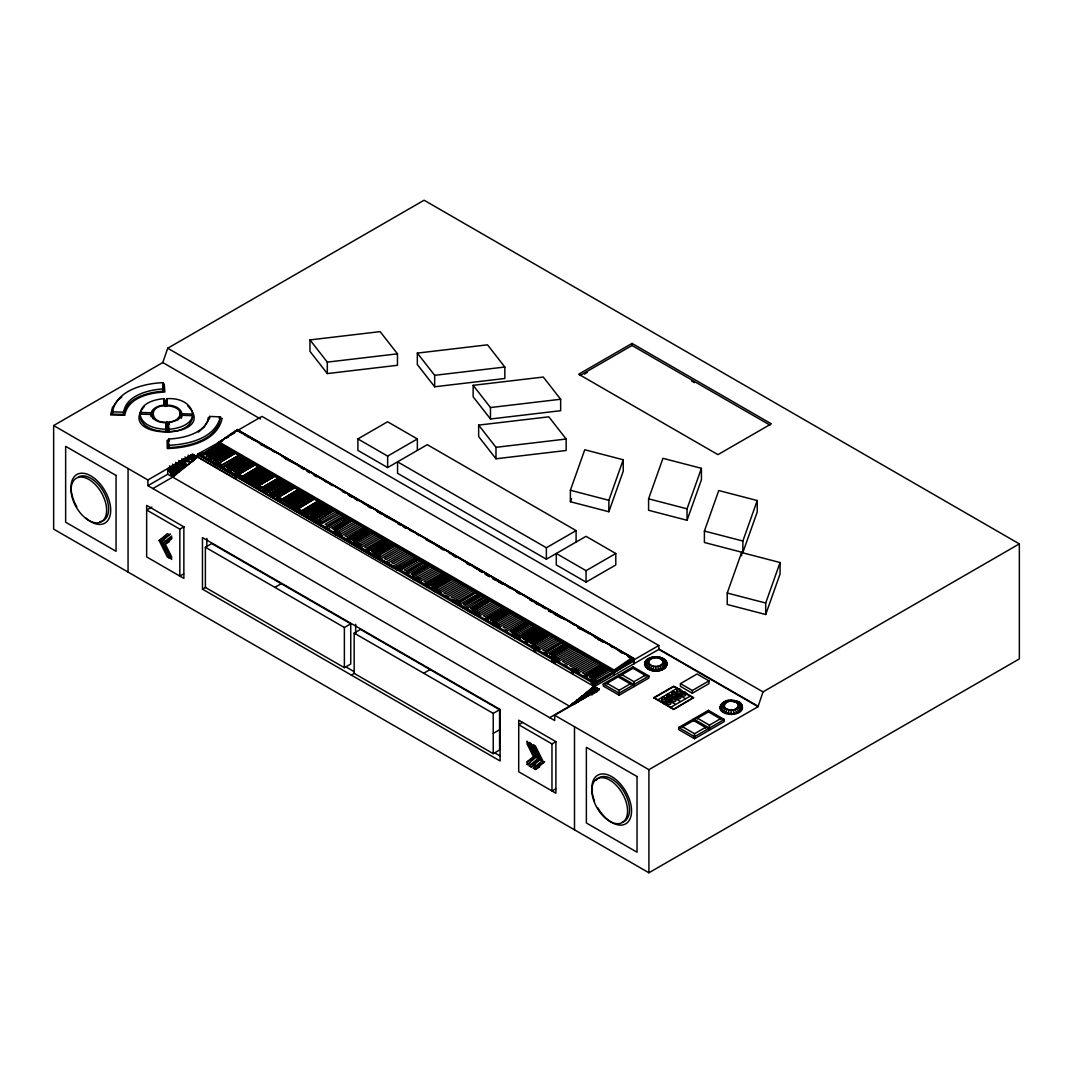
<?xml version="1.0" encoding="UTF-8"?>
<svg xmlns="http://www.w3.org/2000/svg" width="1073" height="1073" viewBox="0 0 1073 1073"><rect width="100%" height="100%" fill="white"/><g stroke="black" fill="none" stroke-linecap="round" stroke-linejoin="round"><path stroke-width="1.5" d="M228.133 449.024L209.476 460.277L228.133 449.024L226.336 448.018L207.679 458.788L202.287 455.663L220.944 444.893L202.287 455.663M216.062 462.248L233.525 452.39L231.728 451.344L215.458 460.974L213.661 459.472L229.93 450.083L231.728 451.585M215.458 460.974L213.661 459.472M247.917 460.894L229.93 450.083M235.322 453.208L216.679 464.421L235.322 453.208L233.525 452.162L214.882 462.932L209.476 459.834M238.836 473.998L242.431 476.56L240.057 477.914L236.462 475.379L255.106 464.609L236.449 475.849M246.025 478.142L247.823 479.658L264.092 469.8L262.295 468.753L246.025 478.142L247.823 479.188L264.092 469.8M249.043 483.105L267.687 471.825L287.47 483.252L285.673 482.246L268.317 492.239L262.925 489.154L266.976 491.944M250.331 481.884L255.723 485.278L273.092 474.977L255.723 484.996L241.237 476.761L240.057 477.418L198.317 453.785L236.073 475.594M273.092 475.46L271.295 474.226L255.025 483.816L253.215 482.77L269.497 472.898L271.295 474.414M255.025 483.816L253.215 482.3M269.497 473.381L267.7 472.12L250.331 482.367L255.723 484.996M262.214 487.491L258.62 485.412M274.889 476.023L256.232 487.263L274.889 476.023L273.092 474.977M280.804 500.072L298.267 489.516L300.064 491.032L283.795 500.42L300.064 490.549M278.39 496.839L281.998 498.905M283.795 500.42L285.592 501.467L301.862 491.595L303.659 492.628L287.39 502.499L303.659 492.628M305.456 493.66L289.187 503.532L305.456 493.66L307.254 495.176L290.984 504.578L292.781 505.611L309.051 495.739L310.848 496.786L294.579 506.657L290.984 504.095L307.254 494.707M292.781 505.611L309.051 495.739M294.579 506.657L296.376 507.69L312.645 497.818L314.443 498.865L296.98 509.42L314.443 498.865M298.173 508.253L301.768 510.802L300.588 511.486L296.98 509.42M298.267 489.516L281.998 499.388M533.817 625.988L513.98 637.282L515.778 638.448L454.644 603.187L455.837 602.047L333.555 531.9L352.212 520.66L350.415 519.627L334.132 529.485L332.335 528.452L348.618 518.594L345.01 516.529L326.366 527.272C309.453 521.679 328.016 524.228 317.957 519.667M334.132 529.485L350.415 519.627M334.749 531.215L352.212 520.66M348.618 518.594L332.335 528.452M353.339 543.555L371.982 532.557L370.185 531.283L353.916 540.913L352.118 539.867L368.388 530.25L364.793 528.171L346.136 539.397L364.793 528.627L366.59 529.177L347.934 539.974L355.136 544.588L357.51 542.992L361.105 545.299L358.731 546.667L377.388 535.668M353.339 543.327L371.982 532.315M353.916 540.913L370.185 531.283M368.388 530.25L352.118 539.867M380.888 556.485L377.294 554.406L393.563 545.245L389.968 542.71L373.699 552.327L371.902 551.294L388.171 541.664L384.577 539.598L365.92 550.355L383.141 540.886M391.766 544.199L373.109 554.969L391.766 543.743M373.699 552.327L389.968 542.71M388.171 541.664L371.902 551.294M431.333 566.812L429.522 565.565L413.253 575.168L411.455 573.921L427.725 564.519L424.13 562.44L405.487 573.197L400.081 570.085L418.738 559.315L400.081 570.085M413.253 575.168L429.522 565.565M413.87 576.898L412.676 577.582L431.333 566.598M487.518 600.813L472.603 609.424L470.792 608.391L487.075 598.546L447.508 576.161L431.239 585.55L433.036 586.824L449.305 577.422L451.103 578.468L432.459 589.238L425.257 584.396L443.914 573.626L445.711 574.632L445.711 576L442.841 577.663M427.725 564.519L411.455 574.135M431.239 585.55L447.508 576.161L318.037 500.93L300.588 511.486M432.459 589.922L432.459 588.997L451.103 578.24L451.103 579.152M433.036 587.508L433.036 586.596L449.305 577.194L449.305 578.106M470.792 608.391L487.075 598.546M472.603 609.424L488.872 599.592L490.669 600.625L472.013 611.838L490.669 600.625M510.44 612.267L491.796 623.265L510.44 612.495L508.642 611.221L492.373 620.851L490.576 619.805L506.845 610.188L503.25 608.109L484.607 619.108L503.25 608.337L613.072 671.725L614.185 672.422L614.185 675.172M492.373 620.851L508.642 611.221M506.845 610.188L490.576 619.805M515.174 636.758L513.98 637.282M518.165 636.946L514.557 635.028M519.345 636.249L515.751 634.344M524.161 641.641L525.958 642.982L544.615 632.185L542.804 630.87L524.161 641.949L542.804 630.87M550.006 635.122L531.35 646.107L550.006 635.122L548.209 634.089L531.94 643.693L530.142 642.647L546.412 633.043L544.615 631.97L525.958 642.673M531.94 643.693L548.209 634.089M515.778 638.287L531.967 647.797L533.147 646.979L531.967 647.797L594.335 683.877L594.335 686.626L599.297 689.483L192.536 454.187L147.9 479.966L53.65 425.552L53.65 529.11L648.91 872.778L1019.35 658.902L1019.35 543.89L424.09 200.222L167.737 348.229L162.774 362.553L53.65 425.552M535.615 626.86L516.971 637.791L535.615 626.86L537.412 627.906L518.769 638.837L537.412 627.906M546.412 633.043L530.142 642.647M569.79 646.415L551.133 657.521L569.79 646.751L567.993 645.369L551.71 655.107L549.913 654.074L566.195 644.337L562.587 642.244L543.944 653.363L562.587 642.244M551.71 655.107L567.993 645.369M566.195 644.337L549.913 654.074M608.565 667.875L591.277 677.948L589.479 676.915L605.749 667.272L602.154 665.193L583.497 676.205L602.154 665.193M609.343 669.337L590.687 680.362L609.343 669.337L607.546 668.305L591.277 677.948M605.749 667.272L589.479 676.915M152.862 488.564L172.699 477.096L197.499 457.058L197.606 454.201L235.376 475.969L236.462 475.379L235.617 474.883M272.998 494.197L289.267 484.325L291.065 485.841L274.795 495.23L272.998 494.197L289.267 484.325M274.795 495.23L272.998 493.714M472.013 611.838L594.294 682.441M530.223 623.748L511.58 634.679L530.223 623.909L528.426 622.702L512.156 632.265L510.359 631.232L526.628 621.669L524.831 620.596L506.174 631.568M512.156 632.265L528.426 622.702M526.628 621.669L510.359 631.232M229.26 471.691L247.917 460.196L249.714 461.269L233.445 471.355M249.714 461.269L233.445 470.886L235.242 471.932L251.511 462.315L253.308 464.032M235.845 474.118L235.845 473.434M237.039 472.75L234.652 474.803L234.652 474.118M240.057 477.914L337.15 534.206M251.511 462.315C251.176 464.126 247.85 459.687 251.511 462.53L235.242 471.932M241.854 478.96L260.498 467.707L258.7 466.675L241.237 477.244L237.643 474.923M236.06 478.115L235.349 478.504L197.593 456.736L197.606 454.201M235.349 478.504L235.376 475.969L197.512 454.268L373.726 556.659L374.92 556.015L376.717 557.048L375.523 557.732L235.376 475.969M589.426 695.183L591.692 691.092L589.385 691.924M592.484 682.307L592.497 681.395L612.16 669.954L614.172 671.121L616.465 670.853L621.562 666.051L625.237 664.804L631.97 658.889L634.223 658.634L634.223 663.597M613.662 673.026L594.335 684.789L593.087 684.038L593.101 683.125L614.172 671.121L631.97 658.889L631.876 657.803L237.053 429.857L237.146 430.944L234.611 431.413M613.059 672.637L613.166 670.558M240.728 456.333L222.071 467.533L240.728 456.333L238.917 455.287L220.193 466.084L216.679 463.965L222.661 467.399M227.476 470.189L246.106 459.432L227.422 470.256L234.665 474.333L253.308 463.348M320.975 524.161L339.618 513.873M328.164 528.788L346.807 517.535L343.937 519.654M333.555 531.9L334.749 530.746M334.159 533.589L354.01 522.175M316.186 523.248L319.754 520.727L321.551 521.773M247.917 460.196L229.273 471.221M172.552 464.126L175.57 467.385L181.954 469.625L180.251 467.399L180.157 464.233L181.216 462.517L187.788 459.485L194.589 459.405L193.958 456.709L196.909 456.709L196.896 457.541L192.161 458.319L196.279 458.023C194.589 453.436 196.238 459.445 192.617 457.903M314.389 522.175L334.226 510.279L316.763 520.834L277.21 497.523L279.597 499.374M634.223 658.634L237.187 429.643L237.146 430.944L238.622 430.474L246.012 435.866M175.65 462.342L180.251 467.399L183.483 468.391L183.242 459.566L181.847 458.761M184.958 456.964L187.788 459.485L194.025 455.046L183.242 459.566L184.583 463.925L186.689 465.105C192.684 463.979 191.463 456.454 196.171 457.313M140.657 412.984L140.255 414.782C139.986 403.274 154.7 399.344 163.954 398.713L164.384 405.138C158.16 405.312 149.482 409.108 151.092 416.7M140.04 416.445C141.623 428.047 156.215 431.453 166.194 431.507L165.725 422.789C160.092 422.628 152.5 420.71 151.092 414.419L140.04 414.151C141.623 425.766 156.215 429.16 166.194 429.213M193.073 414.983C190.699 425.364 178.239 428.543 168.957 429.28L168.957 431.574C202.877 431.453 198.907 396.527 166.825 398.687L167.147 405.809M123.449 414.433C124.2 395.696 148.007 389.901 163.337 388.895L162.908 382.672C143.272 383.437 114.248 390.827 112.263 414.165L123.449 414.433C126.949 397.225 148.222 392.316 163.337 391.189L163.337 388.895M208.149 417.799L207.827 420.844L204.366 426.866L198.317 432.151M168.609 439.045L168.756 447.575C188.392 446.864 217.886 440.145 220.448 416.861L209.57 416.445C205.198 433.492 183.979 438.24 168.609 439.045L168.609 441.325M192.684 454.576L192.966 455.609M598.506 689.939L593.745 686.64M230.936 435.236L231.124 433.814L235.027 432.406L232.304 434.297M594.026 689.376L592.537 687.632L587.588 693.534L595.421 690.033L596.843 690.905M151.226 415.036L152.742 412.086M152.809 414.473L153.117 418.671M180.197 418.014L179.888 413.829M192.845 415.72L181.619 415.305L177.836 419.972L168.488 422.695L168.488 424.988M179.526 411.469L181.914 415.868C182.799 408.25 173.464 405.017 167.254 405.125L166.825 398.687M181.525 418.188L181.619 415.305M595.032 691.495L593.101 691.83L595.032 691.951M192.161 458.319L194.937 455.582L191.463 457.715L192.295 457.675M169.454 465.923L170.835 466.715L168.729 467.935L171.264 474.615L173.866 476.157L172.391 465.83L174.751 466.165L175.489 464.032L177.836 464.207L177.125 466.326L169.507 471.557M728.339 713.049C739.176 716.59 749.866 702.748 734.147 700.521C723.323 696.981 712.633 710.822 728.339 713.049L729.09 709.669C735.796 712.673 743.12 702.802 733.409 701.621C726.703 698.603 719.379 708.475 729.09 709.669M648.494 662.108C650.211 667.929 661.478 667.929 663.208 662.108C661.478 656.287 650.211 656.287 648.494 662.108L645.007 663.262C647.542 671.832 664.147 671.832 666.695 663.262C663.986 654.315 646.187 654.691 644.618 664.402C647.032 673.509 666.105 673.321 666.883 663.557C666.494 674.246 642.097 673.133 645.57 661.947L645.007 662.725M112.263 414.165L113.014 411.026M220.448 416.861C215.002 438.495 188.244 444.49 168.756 445.282L168.756 447.575M653.041 669.297L653.94 666.212M178.587 462.248L180.505 463.16L181.686 460.451L190.122 462.289C195.782 461.672 194.736 456.454 190.994 455.086L183.188 461.108M587.548 695.103L577.019 700.159L575.651 702.252L587.548 695.103L587.789 696.136M581.781 699.609L577.985 701.192L579.514 699.355L572.915 703.486L586.14 697.088M147.9 479.966L147.9 485.693L554.661 720.533L554.661 715.262L648.91 769.676L758.034 706.678L762.997 691.897L1019.35 543.89M570.393 490.267L584.745 449.761L623.225 459.767L623.225 471.235L608.86 511.741L570.393 501.735L570.393 490.267L608.86 500.286L608.86 511.741M570.393 501.735L571.493 498.61M608.86 500.286L623.225 459.767M648.588 498.824L662.953 458.319L701.42 468.324L701.42 479.779L687.055 520.284L648.588 510.279L648.588 498.824L687.055 508.83L687.055 520.284M687.055 508.83L701.42 468.324M704.398 531.041L718.762 490.535L757.23 500.541L757.23 511.995L742.865 552.501L704.398 542.495L704.398 531.041L742.865 541.047L742.865 552.501M742.865 541.047L757.23 500.541M727.239 593.034L741.604 552.515L780.071 562.534L780.071 573.988L765.706 614.494L727.239 604.488L727.239 593.034L765.706 603.039L765.706 614.494M765.706 603.039L780.071 562.534M178.748 460.545L180.143 461.35L179.325 463.16L183.483 468.391M585.858 697.249L586.14 696.632L579.018 698.55L585.201 694.7M613.662 672.114L614.078 670.035L219.294 442.116L219.361 443.256L217.35 443.31L198.612 453.624M594.509 692.259L587.146 691.978L592.444 690.194L592.457 691.186L596.011 690.315L595.555 691.656M725.63 712.392L727.36 709.199M593.704 689.228L594.871 688.356M579.246 700.133L580.936 698.899L581.888 696.229L594.509 691.803M650.426 668.68L652.169 665.783M634.022 663.718L634.022 658.755L237.187 429.643L217.35 443.31C218.275 444.812 221.722 441.888 219.496 442.264L219.361 443.256L218.034 442.841L234.451 432.446M733.409 701.621L734.147 700.521M219.992 442.398L218.248 443.806M597.473 690.408L592.698 687.538L569.535 706.208L167.737 474.239L147.9 485.693M723.309 711.372L725.898 708.502M592.537 687.632L594.335 686.17M187.024 458.56L189.438 455.985L193.998 459.888L189.036 457.031M648.186 667.688L650.654 665.112M594.71 692.662C599.257 691.911 599.163 687.337 595.555 688.745M144.104 406.654C115.093 441.58 220.756 439.38 187.668 405.809M197.499 457.058C193.516 453.571 195.393 462.342 193.086 457.487L195.125 455.676L195.836 457.581C194.776 460.062 189.586 458.627 195.715 456.025M657.749 658.004L658.661 657.212M196.319 456.374L193.086 459.096M180.143 461.35L181.216 462.517L182.504 461.43M159.139 540.524L167.415 533.643L169.494 534.85L161.205 541.717L169.494 558.268L167.415 557.075L159.139 540.524L170.473 533.978M163.27 542.911L171.559 536.044L171.559 538.834L165.255 544.065L171.559 556.646L171.559 559.476L163.27 542.911L171.774 538.002M527.125 761.843L533.429 756.613L527.125 744.032L527.125 741.215L535.414 757.766L527.125 764.633L527.125 761.843L535.628 756.934M529.19 765.84L537.479 758.96L529.19 742.409L531.269 743.602L539.545 760.153L531.269 767.034L529.19 765.84L540.537 759.282M533.335 768.228L541.624 761.347L533.335 744.796L535.414 745.99L543.689 762.541L535.414 769.421L533.335 768.228L544.682 761.682M193.542 459.499L196.909 456.709M591.692 695.049L596.601 691.039L591.706 688.289L596.843 690.449L592.832 687.404M171.264 474.615L185.629 463.402M191.463 457.715L194.548 455.341L183.845 460.532M597.688 690.422L592.041 688.008M589.426 694.727L585.657 695.478L584.745 693.923L594.496 688.142M223.01 440.037L217.35 443.31L220.126 442.693M580.801 698.067L583.792 695.827L589.935 693.936M647.019 660.485L647.918 659.815M121.826 397.077L118.07 399.867L112.383 407.673L110.64 414.956L124.79 415.278C127.62 397.667 149.67 392.664 164.826 392.047L164.263 384.027M721.525 710.031L724.798 707.603M646.456 666.387L649.473 664.227M594.777 686.975L591.129 689.295L592.913 688.853L592.993 690.368L594.254 689.483M183.872 461.39L193.475 454.724L190.042 456.494L193.033 454.469L190.994 455.086M180.827 462.101L171.667 467.962M191.812 458.01L195.125 455.676M175.489 464.032L177.125 466.326L183.134 462.195M611.141 670.625L614.172 671.121L614.185 672.422L634.022 658.755M614.078 670.035L631.876 657.803M337.043 511.11L318.56 521.867L316.763 520.834M614.172 671.121L613.152 671.805L612.401 671.041M594.254 689.242L596.843 690.449L592.376 687.739L593.356 688.128M199.886 453.356L201.684 454.389L220.166 443.632L612.16 669.954M554.62 636.732L533.764 648.87L533.764 651.19M180.17 469.853L178.131 471.195L177.984 469.209L179.339 470.403M596.964 688.195L598.882 689.724M594.777 689.389L597.393 688.651M614.185 672.422L634.022 659.815M594.911 690.985L596.011 690.315M598.493 689.577C592.055 685.285 592.806 688.853 597.701 688.96M597.339 688.544L598.023 688.786M197.593 456.736L198.29 456.32M596.427 687.9L595.153 688.517M525.958 642.821L544.615 631.97M209.476 460.049L228.133 449.238L229.93 450.539M267.687 471.825L265.889 470.806L248.534 481.334L243.035 477.793M259.827 489.114L278.484 478.102L259.827 489.114L256.232 487.035L274.889 476.264L278.484 478.343L261.021 488.175M287.47 483.722L270.114 493.781L287.47 483.252M347.947 540.215L366.59 529.405M367.717 551.629L386.374 540.591L367.717 551.401L373.109 554.969M406.157 552.246L387.501 563.285M427.054 585.429L445.711 574.632M427.054 585.885L445.711 575.088M427.054 586.113L445.711 575.316L447.508 576.389M427.054 586.81L434.23 582.652M437.1 580.989L439.97 579.326M445.04 596.266L463.697 585.482M446.837 597.312L465.494 586.502M467.291 587.575L451.022 596.99L452.819 598.037L469.089 588.621M565.525 665.823L584.168 655.026M225.853 438.401L228.683 436.765M220.944 444.893L219.147 443.86L200.49 455.086M206.472 455.328L222.741 445.925L224.539 446.972L208.269 456.816L206.472 455.328L208.269 456.36L224.539 446.972M206.472 455.784L222.741 445.925M213.661 459.928L229.93 450.311M215.458 460.518L231.728 451.116M151.789 507.1L146.706 510.037L179.848 529.163L183.657 526.964M226.255 466.742L242.525 457.353L244.322 458.386L228.053 468.244L226.255 466.742L228.053 467.788L244.322 458.386M226.255 467.198L242.525 457.353M236.154 469.786L238.863 468.217M242.927 465.87L245.65 464.314M235.845 473.649L253.308 463.576L255.106 464.609M247.89 467.171L251.954 464.824M243.786 475.768L258.7 466.675M243.035 478.276L260.498 467.707M246.025 478.625L260.94 470.014M248.534 481.334L265.889 471.302L267.687 472.321M253.215 482.77L269.497 472.898M255.025 483.333L271.295 473.944M255.723 485.479L256.823 484.379M161.205 541.717L164.035 540.081M165.255 544.065L169.507 541.61M262.925 489.154L280.281 479.135L262.925 489.623M265.809 489.57L282.078 480.168L283.876 481.214L267.606 491.085L265.809 489.57L267.606 490.602L283.876 481.214M265.809 490.039L282.078 480.168M576.094 542.053L576.094 530.599L427.282 444.678L387.648 467.56L357.886 450.378L357.886 438.924L387.594 421.769L417.357 438.951L417.357 450.405M289.267 484.661L272.998 494.063L274.795 495.096L291.065 485.707L292.862 486.74L276.593 496.276L292.862 486.404L294.659 487.92L277.21 497.993M274.795 494.76L291.065 485.358M270.114 493.298L275.52 496.423L292.862 486.404M294.659 487.437L276.016 498.677M205.386 547.243L211.743 543.568L350.737 623.815L350.737 664.026L344.379 667.688L205.386 587.454L205.386 547.243L344.379 627.49L350.737 623.815M285.592 501.467L301.862 491.595M310.848 496.786L294.579 506.174L296.376 507.207M296.376 507.69L311.291 499.079M183.657 573.827L179.848 576.027L179.848 529.163M357.886 438.924L387.648 456.105L417.357 438.951M303.123 510.024L316.683 502.191M310.848 497.255L318.037 501.413L319.07 500.823M323.442 504.055L307.16 513.913L323.442 504.055L321.632 503.009L305.362 512.881L303.565 511.848L319.834 501.976M303.565 511.848L319.834 502.446M306.73 512.103L321.632 503.009M303.565 511.365L308.97 514.477L324.556 505.477L326.353 506.51L310.768 515.992L326.353 506.51M325.24 505.343L323.442 504.297L307.16 513.699L308.97 514.732L325.24 505.343L310.379 514.141M328.834 507.167L312.565 517.038L328.834 507.167L330.632 508.682L314.362 518.071L330.632 508.2M310.768 515.523L316.159 518.635L332.429 509.246L334.226 510.279M202.462 589.144L500.085 760.972L500.085 709.427L202.462 537.586L202.462 589.144L205.734 587.253M319.164 523.597L337.821 512.827M632.037 343.414L578.669 374.236L717.958 454.644L771.326 423.835L632.037 343.414L632.037 345.479L769.878 425.056M580.104 375.456L632.037 345.479M584.436 374.101L587.32 372.438M341.415 514.906L325.146 524.295L326.943 525.341L343.212 515.939M326.366 527.755L345.01 516.529M335.956 534.206L337.15 533.522M335.956 534.662L355.807 523.208M335.956 534.891L339.537 532.61M346.136 539.397L338.947 535.253L357.604 524.254M359.401 525.287L340.745 536.285M361.199 526.333L344.929 535.722L346.727 536.755L362.996 527.366M346.136 539.169L364.793 528.171M274.889 587.36L281.233 583.699M353.942 545.245L373.78 533.589M375.577 534.636L355.74 546.318M379.185 536.715L360.528 547.699M380.982 537.747L364.713 547.136L366.51 548.182L382.779 538.78M365.92 550.597L384.577 539.598M373.109 554.741L391.766 543.971M373.726 556.659L393.563 545.245M395.36 546.05L375.523 557.504L397.104 569.937L395.307 568.703L415.144 557.477M377.897 556.136L379.091 555.452M397.077 565.833L400.672 567.899L398.874 566.638L396.487 568.475L378.514 558.081L397.158 547.096M398.955 548.129L380.311 559.127M400.752 549.161L384.483 558.564L386.28 559.596L402.549 550.208M404.36 551.227L385.703 562.239M407.955 553.319L391.685 562.721L393.483 563.754L409.752 554.352M411.549 555.398L392.892 566.396M397.681 567.778L395.883 566.745L393.509 568.086L413.346 556.431M395.307 568.703L396.487 568.006L398.284 569.28L416.941 558.282L400.672 567.671M398.284 569.052L399.478 568.368L395.883 566.745M420.536 560.589L404.266 569.978L406.063 571.024L422.333 561.622M397.104 569.696L413.279 579.272L433.13 567.858M434.927 568.891L415.077 580.345L413.279 579.272L454.644 603.187L474.481 591.733M418.068 580.694L436.724 569.924M419.865 581.74L438.522 570.97M440.319 572.003L424.05 581.405L425.847 582.438L442.116 573.049M354.17 633.097L360.528 629.435L499.575 709.722L499.575 750L493.231 753.662L354.17 673.388L354.17 633.097L493.231 713.384L499.575 709.722M452.9 579.272L433.063 590.7M434.86 591.773L454.697 580.305M437.851 592.122L456.494 581.351M439.648 593.154L458.305 582.384M460.102 583.43L443.833 592.819L445.63 593.852L461.9 584.463M452.229 600.424L470.886 589.654M615.781 553.507L586.059 570.662L556.297 553.48L556.297 564.934L586.059 582.116L615.781 564.961L615.781 553.507L586.019 536.326L546.372 559.207L397.56 473.287L397.56 461.833L546.372 547.753L576.094 530.599M472.683 590.687L452.846 602.114M457.018 601.805L458.211 600.665L460.009 602.168L476.278 592.309L460.009 601.698M457.635 603.08C460.532 601.725 456.736 604.756 455.837 602.047M459.432 604.582L478.075 593.812M481.67 595.877L465.4 605.279L463.603 604.233L479.872 594.388L476.278 592.309M463.603 604.233L479.872 594.388M463.603 603.777L465.4 604.823L481.67 595.421M351.273 675.051L354.546 673.16M454.644 602.731L472.616 613.528L492.467 602.114M474.414 614.601L494.264 603.147M477.405 614.963L496.061 604.193M479.202 615.996L497.859 605.226M499.656 606.258L483.387 615.661L485.184 616.693L501.453 607.305M512.237 613.528L492.4 624.955M494.197 626.028L514.047 614.574M497.188 626.377L515.845 615.607M498.985 627.41L517.642 616.653M519.439 617.686L503.17 627.075L504.967 628.121L521.237 618.719M423.701 673.24L430.045 669.579M504.377 630.535L523.034 619.751M532.02 624.955L512.183 636.369M522.94 638.274L539.209 628.872L541.02 629.918L524.737 639.535L522.94 638.274L524.737 639.307L541.02 629.918M522.94 638.502L539.209 628.872M533.147 647.14L551.804 636.369M536.741 649.219L555.398 638.448M538.552 650.251L557.195 639.481M558.993 640.527L542.723 649.916L544.521 650.962L560.79 641.56M571.587 647.797L551.737 659.211L551.737 661.572M573.384 648.83L553.534 660.284L553.534 662.604M556.525 660.633L575.182 649.862M558.322 661.679L576.979 650.909M578.776 651.941L562.507 661.344L564.304 662.376L580.573 652.988M563.714 664.791L582.371 654.02M585.965 656.099L569.696 665.488L571.493 666.534L587.763 657.132M570.916 668.935L589.56 658.178M591.357 659.211L571.52 670.638L571.52 672.986M593.154 660.244L573.317 671.711L573.317 674.032M576.308 672.06L594.965 661.29M578.106 673.093L596.762 662.323M598.56 663.369L582.29 672.758L584.088 673.79L600.357 664.402M493.231 733.409L499.575 729.747M522.511 722.505L518.702 724.704L551.965 743.911L555.774 741.711M634.223 659.707L658.822 645.503L658.822 649.393L758.034 706.678M594.335 683.877L634.022 660.968M594.335 686.626L658.822 649.393M633.03 666.802L603.267 683.984L603.267 686.049L619.134 695.21L648.91 678.029L648.91 675.977L633.03 666.802L633.03 668.305L645.114 675.279L648.91 675.977L619.134 693.158L603.267 683.984L607.05 683.3L618.155 676.889L630.24 683.877L634.022 684.561L618.155 675.4L618.155 676.889M633.03 668.305L621.938 674.716L618.155 675.4M549.698 717.663L599.297 689.027M554.661 715.262L599.297 689.483M607.05 683.984L607.05 683.3L619.134 690.288L630.24 683.877L630.24 684.561M621.938 675.4L621.938 674.716L634.022 681.69L645.114 675.279L645.114 675.977M527.125 764.633L529.955 762.997M531.269 767.034L535.521 764.58M653.859 697.624L673.71 686.17L693.547 697.624L673.71 709.535L653.859 697.624L673.71 709.079L693.547 697.624M653.859 698.08L673.71 686.626L677.278 688.222L657.441 700.146M680.43 683.622L697.101 673.992L708.998 680.872L708.998 683.622L692.34 693.238L680.43 686.371L680.43 683.622L692.34 690.489L708.998 680.872M535.414 769.421L539.665 766.967M672.556 698.402L663.879 703.861M673.79 697.691L683.716 692.42L681.14 690.932M555.774 788.776L551.965 790.975L551.965 743.911M708.435 710.339L678.673 727.521L678.673 729.586L694.539 738.747L724.302 721.566L724.302 719.5L708.435 710.339L708.435 711.909L720.385 718.816L724.302 719.5L694.539 736.682L678.673 727.521L682.629 726.837L693.547 720.533L705.457 727.4L709.427 728.098L693.547 718.923L693.547 720.989M708.435 711.909L697.463 718.239L693.547 718.923M682.629 727.521L682.629 726.837L694.539 733.717L705.457 727.4L705.457 728.098M697.463 718.923L697.463 718.239L709.427 725.147L720.385 718.816L720.385 719.5M569.79 706.007L574.846 703.606M570.045 705.806L575.208 703.405M472.616 613.072L473.81 612.884M592.497 681.395L591.29 682.965L593.087 684.038M570.299 705.591L575.557 703.191M570.554 705.39L575.919 702.989M570.809 705.189L576.268 702.788M735.139 702.077L736.856 701.179M571.064 704.974L576.617 702.574M587.789 695.68L577.019 700.159M720.399 708.462L724.127 706.57M571.319 704.773L576.979 702.372M645.383 664.871L648.749 663.208M571.574 704.572L577.328 702.171M590.432 693.145L580.936 698.899L583.953 698.349M571.788 704.384L577.609 702.01M572.016 704.21L577.878 701.849M260.538 444.37L280.187 454.469L285.592 458.922L286.853 458.319M572.191 704.062L578.173 701.688M572.378 703.928L578.481 701.058M595.448 687.35L592.591 688.705L593.999 688.718M572.513 703.808L578.481 701.514M225.25 437.864L228.093 436.55M179.728 462.262L177.045 463.147M589.546 690.046L591.545 689.899L588.353 691.012M649.071 659.305L650.238 658.795M597.232 688.571L595.971 688.987M592.993 690.368L594.697 689.698L594.04 691.388L595.555 691.186L590.23 689.483M218.034 442.841L222.339 441.164M659.533 658.433L661.263 657.829M720.023 706.785L723.953 705.484M588.943 690.529L591.545 689.899M612.938 671.671L612.281 671.108M736.601 702.775L739.19 702.198M581.888 696.229L583.792 695.827L584.503 697.074M645.383 661.639L648.749 661.008M720.399 705.109L724.275 704.398M593.812 689.04L594.764 689.174M584.745 693.923L592.725 693.292M309.963 339.913L380.137 331.624L397.466 353.835L397.466 365.289L327.305 373.578L309.963 351.381L309.963 339.913L327.305 362.124L327.305 373.578M327.305 362.124L397.466 353.835M417.33 353.111L487.504 344.822L504.833 367.02L504.833 378.487L434.672 386.776L417.33 364.565L417.33 353.111L434.672 375.322L434.672 386.776M434.672 375.322L504.833 367.02M473.139 385.328L543.3 377.039L560.643 399.25L560.643 410.704L490.482 418.993L473.139 396.782L473.139 385.328L490.482 407.539L490.482 418.993M490.482 407.539L560.643 399.25M478.652 425.109L548.813 416.82L566.155 439.018L566.155 450.486L495.981 458.775L478.652 436.563L478.652 425.109L495.981 447.32L495.981 458.775M495.981 447.32L566.155 439.018M661.048 659.104L663.516 658.835M167.08 422.051C175.087 423.768 186.581 413.253 175.999 407.995A14.029 8.101 0 0 0 165.913 405.862C147.779 404.87 150.046 424.224 167.08 422.051L167.656 432.352M169.494 424.09L166.691 424.318M192.268 457.219L190.994 457.313M589.667 690.476L590.874 690.408L589.935 690.006M646.456 660.123L649.473 659.989M721.525 703.553L725.066 703.392M737.701 703.673L740.974 703.553M180.505 463.16L181.753 463.147L185.227 466.97M140.255 412.488L151.226 412.743M112.263 411.871L123.449 412.139M164.196 400.095L165.39 400.135L165.805 406.546M196.547 457.004L193.65 457.004M169.507 440.48L167.08 440.399L167.267 448.568C187.949 447.884 216.974 441.794 222.165 418.336L219.053 418.215M181.9 413.722L192.952 414.138M662.215 659.989L665.233 660.123M592.376 687.739L595.421 689.577M738.358 704.706L742.087 705.109M648.186 658.835L650.654 659.104M723.309 702.198L726.287 702.547M593.208 691.28L590.19 690.918L591.692 691.87M611.744 647.22L614.735 647.609L621.468 652.84M662.953 661.008L666.32 661.639M180.157 464.233L186.367 466.058L181.686 460.451M622.769 653.149L625.385 653.765L629.328 656.837M324.556 505.96L327.037 506.563L324.556 505.477M595.072 689.201L593.409 688.155M738.532 705.806L742.476 706.785M663.208 662.108L666.695 663.262M598.023 690.221L595.77 688.665M725.63 701.179L727.843 701.916M650.426 657.829L652.169 658.433M738.211 706.879L742.087 708.462M247.233 436.778L255.656 440.306L257.976 442.532M597.5 688.49L593.557 686.774L594.214 687.243M591.867 688.155L593.449 688.906M597.956 688.826L598.882 689.268M594.75 687.659L593.315 686.975L595.327 688.437M597.594 689.04L598.506 689.483M662.953 663.208L666.32 664.871M285.592 458.922L308.648 470.899L326.769 482.179M426.155 539.786L448.152 551.442L482.434 572.258M379.292 512.961L382.176 514.517M385.046 516.073L413.802 531.604L418.993 535.668M597.178 688.786L593.557 686.774M342.22 491.461L345.09 493.017M347.947 494.573L376.596 510.131L377.857 512.183M218.369 443.887L228.133 449.466M596.722 689.04L594.469 687.78M375.523 557.732L393.509 568.086M175.033 475.218L171.586 470.135L170.835 466.715L172.646 469.397L178.802 472.174L175.57 467.385L176.066 474.373L170.54 470.846L173.866 476.157M219.388 443.203L220.166 443.632M222.741 467.452L236.368 475.419M316.763 520.365L318.56 521.867M583.497 675.963L590.7 680.108M685.003 693.158L693.547 698.08M691.522 380.969L694.432 382.645M167.737 348.229L762.997 691.897M658.822 645.503L261.986 416.391L237.388 430.595L237.388 429.522M162.774 362.553L260.551 418.993M658.822 648.937L758.034 706.208M238.836 431.426L241.733 433.103M251.873 438.951L254.77 440.627M259.116 443.136L262 444.812M264.897 446.475L267.794 448.152M272.14 450.66L275.037 452.337M298.214 465.709L301.111 467.385M324.287 480.758L328.633 483.266M350.348 495.82L353.245 497.483M363.385 503.344L366.282 505.007M376.422 510.869L379.319 512.532M383.665 515.04L386.562 516.717M409.738 530.102L412.636 531.765M435.799 545.151L440.145 547.659M448.836 552.675L453.182 555.184M474.91 567.724L477.807 569.401M495.19 579.433L498.087 581.11M508.213 586.958L511.11 588.634M534.287 602.007L537.184 603.683M554.567 613.716L557.464 615.392M560.361 617.055L564.706 619.564M580.627 628.765L589.318 633.781M619.738 651.338L622.635 653.014M301.151 467.895L303.981 469.531M306.811 471.168L309.641 472.804M313.879 475.245L316.709 476.881M349.329 495.713L352.185 497.362M355.042 499.012L357.886 500.662M367.878 506.429L370.735 508.066M397.654 523.624L400.484 525.247M403.314 526.883L406.144 528.52M440.493 548.343L443.377 550.006M453.477 555.841L456.36 557.504M466.46 563.338L469.344 565.002M479.443 570.836L482.327 572.499M485.224 574.176L489.543 576.67M495.297 579.983L492.44 578.334L516.408 590.847L545.513 608.86M498.167 581.646L502.459 584.128M516.77 592.39L519.64 594.04M529.66 599.834L532.53 601.484M535.387 603.133L538.257 604.796M551.106 612.214L548.276 610.577L567.241 620.194L573.921 624.888M553.923 613.836L560.991 617.914M580.734 629.315L577.931 627.692L590.727 633.754L596.119 638.194M603.227 642.298L597.54 639.025L608.86 644.216L610.778 646.228M628.027 656.622L631.97 658.889M672.302 691.106L685.204 698.55M667.339 693.963L680.242 701.407M662.376 696.833L675.279 704.277M278.484 478.102L280.281 479.135M416.941 558.282L418.738 559.315M255.106 465.078L265.889 470.806M309.051 496.222L287.47 483.588L270.114 493.647L274.165 495.981M233.445 470.671L235.242 471.704M283.795 499.951L289.187 503.063M332.335 527.983L334.146 529.016M470.806 607.948L472.603 608.981M549.913 653.725L551.723 654.771M213.661 459.7L215.458 460.746M253.228 482.582L255.025 483.615M258.62 485.667L262.214 487.746M352.118 539.639L353.916 540.671M371.902 551.066L373.699 552.099M411.455 573.921L413.253 574.954M490.576 619.577L492.373 620.623M510.359 631.058L512.156 632.104M530.142 642.432L531.94 643.478M589.479 676.661L591.277 677.693M201.08 452.672L202.877 453.249M219.053 463.053L222.648 465.132M337.74 531.564L341.335 533.643M416.861 577.247L420.455 579.326M436.631 588.661L440.225 590.74M456.414 600.089L460.009 602.168M476.197 611.503L479.792 613.582M495.967 622.93L499.575 624.996M535.534 645.772L539.129 647.837M555.318 657.186L558.912 659.265M575.088 668.6L578.682 670.679M594.871 680.027L596.668 681.06M457.018 601.349L458.815 602.396M257.426 486.351L261.021 488.43M397.681 567.322L399.478 568.368M217.859 463.737L221.467 465.816M271.469 494.559L274.165 496.115M336.546 532.262L340.141 534.555M376.1 555.09L379.694 557.397L377.897 556.364M415.667 577.931L419.261 580.01M435.437 589.359L439.045 591.424M455.22 600.773L458.815 602.852M475.004 612.187L478.598 614.266M494.787 623.614L498.382 625.693M534.341 646.456L537.935 648.535M554.124 657.87L557.719 659.949M573.907 669.297L577.502 671.363M593.677 680.711L595.475 681.744M459.432 604.112L473.81 612.428M198.518 453.678L236.275 475.473M346.136 538.941L353.339 543.086M365.92 550.355L373.109 554.513M484.594 618.88L491.796 623.037M543.944 653.014L551.133 657.186M256.232 487.263L258.633 488.644M358.731 546.667L365.92 550.825M595.944 689.201L593.879 688.008M188.057 455.18L189.438 455.985M345.533 666.695L354.197 671.698M494.345 752.616L500.125 755.955M238.836 474.239L242.431 476.332M595.649 689.483L597.057 690.784M596.186 689.309L597.473 690.543M737.419 707.885L740.974 710.031M485.291 574.001L489.583 576.603M191.772 454.644L192.617 455.167M329.559 483.923L332.348 485.653M598.023 689.765L595.032 687.793M596.896 689.429L597.688 689.952L592.953 687.27L593.691 687.887M221.266 466.688L220.273 466.031L238.917 455.287M184.583 463.925L186.984 465.561L184.569 461.685M662.215 664.227L665.233 666.387M663.785 659.815L666.695 662.725M728.339 700.521L729.627 701.527M736.212 708.73L739.19 711.372M653.041 657.212L653.94 658.004M177.125 466.326L180.881 470.484M661.048 665.112L663.516 667.688M190.484 462.718L187.788 459.485M169.735 467.359L171.586 470.135L173.155 467.063L177.179 473.488M734.656 709.36L736.856 712.392M176.066 474.373L172.646 469.397M659.533 665.783L661.263 668.68M172.699 477.096L167.737 468.512L167.737 474.239M732.859 709.749L734.147 713.049M657.749 666.212L658.661 669.297M731.25 700.307L731.531 701.434M730.968 709.843L731.25 713.263M168.488 422.695L168.957 431.574M165.725 425.082L166.194 431.507M163.337 391.189L162.908 382.672M164.276 405.822L163.954 398.713M178.641 465.28L178.762 468.593M564.385 643.599L545.741 654.409M503.25 608.109L485.264 597.46L466.621 608.726M443.914 573.626L425.257 584.396M226.336 448.018L207.679 458.788M425.927 563.66L407.284 574.243L416.27 579.661M424.13 562.44L405.487 573.197M233.525 452.162L214.882 462.932M741.604 552.515L741.604 555.787M709.427 725.147L709.427 730.15M694.539 733.717L694.539 738.747M692.34 690.489L692.34 693.238M690.18 696.136L670.33 707.59M655.844 656.998L655.844 657.856M655.844 666.36L655.844 669.512M648.91 769.676L648.91 872.778M634.022 681.69L634.022 686.626M619.134 690.288L619.134 695.21M586.059 570.662L586.059 582.116M578.991 701.219L572.781 703.593L578.816 701.313M574.498 726.716L574.498 829.818M555.331 661.29L555.331 663.651M546.372 547.753L546.372 559.207M535.561 649.876L535.561 652.223M493.231 713.384L493.231 753.662M483.467 596.923L464.824 607.694M387.648 456.105L387.648 467.56M359.924 545.983L356.33 543.904M355.646 624.312L355.646 634.291M344.379 627.49L344.379 667.688M332.429 509.246L316.159 518.635M285.673 482.246L268.317 492.239M237.187 429.643L237.187 430.702M215.485 464.609L215.485 467.439M209.57 416.445L209.57 418.738M206.834 538.391L206.834 546.707M180.385 414.473L180.385 416.767M152.581 413.628L152.581 415.922M128.063 468.512L128.063 572.07M680.242 696.833A2.106 1.221 0 0 1 680.108 698.617A2.106 1.221 0 0 1 677.023 698.389A2.106 1.221 0 0 1 677.693 696.632M680.778 691.642A2.106 1.221 0 0 1 679.477 693.104A2.106 1.221 0 0 1 676.848 692.474A2.106 1.221 0 0 1 677.693 690.905M669.887 696.632A2.106 1.221 0 0 1 670.732 698.201A2.106 1.221 0 0 1 668.117 698.831A2.106 1.221 0 0 1 666.802 697.37M685.204 693.963A2.106 1.221 0 0 1 685.325 695.599A2.106 1.221 0 0 1 682.508 695.814A2.106 1.221 0 0 1 681.891 694.218M675.614 694.218A2.106 1.221 0 0 1 674.997 695.814A2.106 1.221 0 0 1 672.181 695.599A2.106 1.221 0 0 1 672.302 693.963M675.614 699.945A2.106 1.221 0 0 1 674.997 701.541A2.106 1.221 0 0 1 672.181 701.326A2.106 1.221 0 0 1 672.302 699.69A2.106 1.221 0 0 1 673.24 697.544A2.106 1.221 0 0 1 675.829 699.033A2.106 1.221 0 0 1 672.302 699.583M665.703 699.931A2.106 1.221 0 0 1 665.086 701.541A2.106 1.221 0 0 1 662.269 701.326A2.106 1.221 0 0 1 662.403 699.69A2.106 1.221 0 0 1 663.342 697.53A2.106 1.221 0 0 1 665.917 699.019A2.106 1.221 0 0 1 662.403 699.569M669.901 702.359A2.106 1.221 0 0 1 670.759 703.915A2.106 1.221 0 0 1 668.13 704.545A2.106 1.221 0 0 1 666.816 703.097M742.087 706.249A11.226 6.478 0 0 1 731.25 714.417A11.226 6.478 0 0 1 720.399 706.249M666.695 664.402A10.837 6.264 0 0 1 654.436 670.612A10.837 6.264 0 0 1 645.383 662.779M663.516 659.975A10.837 6.264 0 0 1 665.233 661.276M78.289 477.056A25.122 14.512 60 0 1 104.953 494.465A25.122 14.512 60 0 1 99.735 521.706M596.253 780.299A25.229 14.566 60 0 1 623.748 791.297A25.229 14.566 60 0 1 621.924 822.307M594.522 801.048A28.059 16.202 60 0 1 609.974 775.699A28.059 16.202 60 0 1 630.347 818.122A28.059 16.202 60 0 1 597.674 807.62M76.827 506.912A28.059 16.202 60 0 1 82.473 473.206A28.059 16.202 60 0 1 110.626 508.226A28.059 16.202 60 0 1 85.719 517.977M585.295 676.996L603.951 666.199L585.295 676.996M170.701 467.171L170.312 468.217L171.211 468.432L170.701 467.171M505.048 609.115L486.404 620.154L505.048 609.115M255.106 464.85L236.462 475.621L240.057 477.686L258.7 466.929L255.106 464.85M260.498 467.962L243.035 478.048L248.534 481.106L265.889 471.074L264.092 470.041L247.823 479.43L246.025 478.397L262.295 468.995L260.498 467.962M116.058 475.433L65.641 446.328L65.641 522.189L116.058 551.294L116.058 475.433M637.027 776.53L586.368 747.291L586.368 822.964L637.027 852.203L637.027 776.53M183.859 526.843L146.652 505.37L146.652 556.914L183.859 578.401L183.859 526.843M555.894 741.644L518.742 720.184L518.702 771.769L555.894 793.188L555.894 741.644M649.071 668.358A11.132 6.425 0 0 0 666.883 664.093A11.132 6.425 0 0 0 651.593 657.32A11.132 6.425 0 0 0 649.071 668.358M71.1 489.704A25.122 14.512 60 0 0 97.75 522.846A25.122 14.512 60 0 0 97.75 487.316A25.122 14.512 60 0 0 71.1 489.704M591.88 790.358A25.229 14.566 60 0 0 618.638 823.662A25.229 14.566 60 0 0 618.638 787.971A25.229 14.566 60 0 0 591.88 790.358M682.227 693.855A2.106 1.221 0 0 0 685.741 693.306A2.106 1.221 0 0 0 683.166 691.817A2.106 1.221 0 0 0 682.227 693.855M677.693 696.9A2.106 1.221 0 0 0 680.859 695.854A2.106 1.221 0 0 0 677.693 694.808A2.106 1.221 0 0 0 677.693 696.9M677.264 690.985A2.106 1.221 0 0 0 680.778 690.435A2.106 1.221 0 0 0 678.203 688.946A2.106 1.221 0 0 0 677.264 690.985M672.744 694.043A2.106 1.221 0 0 0 675.896 692.997A2.106 1.221 0 0 0 672.744 691.937A2.106 1.221 0 0 0 672.744 694.043M667.782 696.9A2.106 1.221 0 0 0 670.933 695.854A2.106 1.221 0 0 0 667.782 694.808A2.106 1.221 0 0 0 667.782 696.9M667.795 702.627A2.106 1.221 0 0 0 670.947 701.568A2.106 1.221 0 0 0 667.795 700.521A2.106 1.221 0 0 0 667.795 702.627"/></g></svg>
